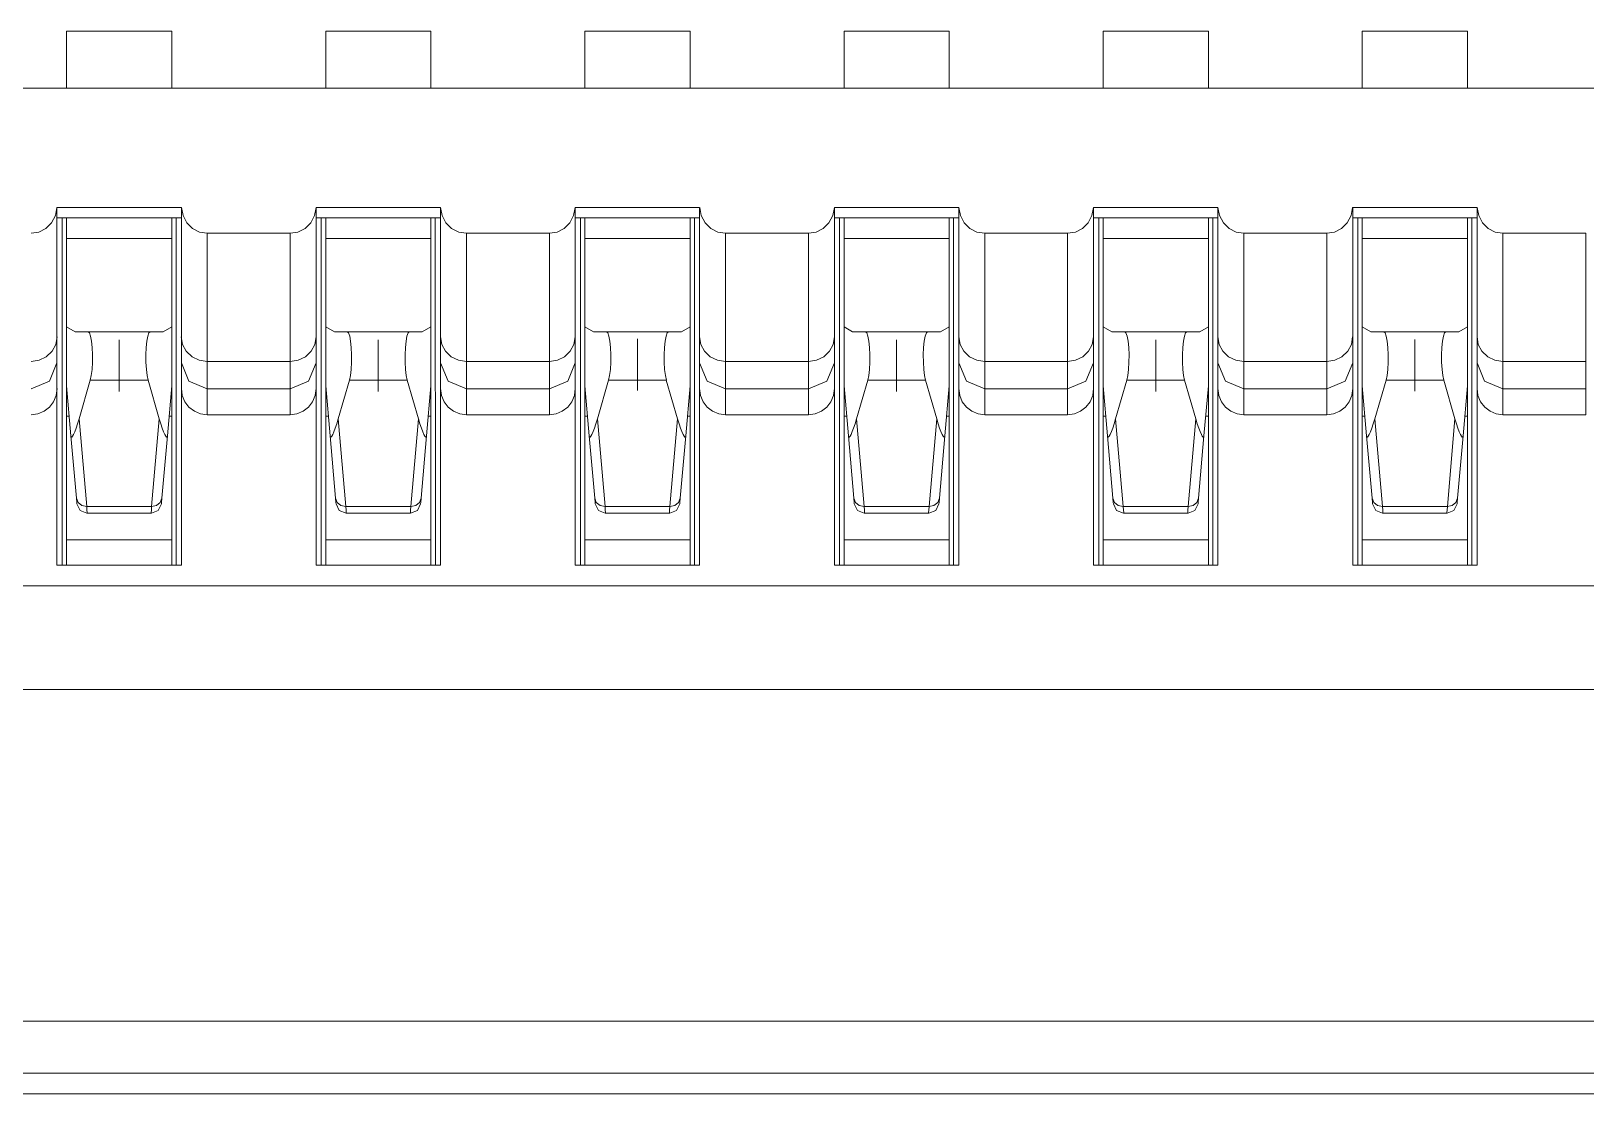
# Model space of a CAD drawing. Extents: x 88 to 882, y -532 to 166.
# Drawn here: x 185.27 to 235.27, y -143.27 to -109.1 of the extents above; entities that cross this region are included whole.
import ezdxf

# ---------------------------------------------------------------- set-up
doc = ezdxf.new("R2010")
doc.units = 0
doc.layers.add('Layer 1', color=7, linetype='BYLAYER', lineweight=5)

msp = doc.modelspace()

# ---------------------------------------------------------------- linework, layer by layer
at = {"layer": 'Layer 1'}
for p, q in [((186.40972, -109.10396), (189.793, -109.104)), ((186.40972, -110.93844), (186.41, -109.104)), ((189.79328, -110.93844), (189.793, -109.104)), ((194.74259, -109.10396), (198.127, -109.104)), ((194.74259, -110.93844), (194.743, -109.104)), ((198.12741, -110.93844), (198.127, -109.104)), ((203.07744, -110.93844), (203.077, -109.104)), ((203.07744, -109.1041), (206.461, -109.104)), ((206.46056, -110.93844), (206.461, -109.104)), ((211.41072, -109.10396), (214.794, -109.104)), ((211.41072, -110.93844), (211.411, -109.104)), ((214.79428, -110.93844), (214.794, -109.104)), ((219.74372, -109.1041), (223.127, -109.104)), ((219.74372, -110.93844), (219.744, -109.104)), ((223.12728, -110.93844), (223.127, -109.104)), ((228.07744, -110.93844), (228.077, -109.104)), ((228.07744, -109.10396), (231.461, -109.104)), ((231.46056, -110.93844), (231.461, -109.104)), ((383.52, -110.93887), (134.352, -110.938)), ((186.101417, -114.770783), (186.049488, -115.030427)), ((190.10318, -114.771445), (186.101, -114.771)), ((186.102, -118.934), (186.102, -114.771)), ((190.10217, -114.77123), (190.102, -118.934)), ((190.154968, -115.030427), (190.103322, -114.770783)), ((194.434582, -114.770783), (194.382935, -115.030427)), ((198.43618, -114.771445), (194.434, -114.771)), ((194.4358, -118.93377), (194.435, -114.771)), ((198.4354, -114.771), (198.435, -118.934)), ((198.488415, -115.030427), (198.436486, -114.770783)), ((202.768026, -114.770783), (202.716097, -115.030427)), ((206.7689, -114.771445), (202.768, -114.771)), ((202.769, -118.93377), (202.769, -114.771)), ((206.769, -114.77123), (206.769, -118.934)), ((206.821577, -115.030427), (206.769649, -114.770783)), ((211.101189, -114.770783), (211.049542, -115.030427)), ((215.10318, -114.771445), (211.101, -114.771)), ((211.102, -118.934), (211.102, -114.771)), ((215.1012, -114.771), (215.102, -118.934)), ((215.15474, -115.030427), (215.103093, -114.770783)), ((219.434353, -114.770783), (219.382707, -115.030427)), ((223.43618, -114.771445), (219.434, -114.771)), ((219.4356, -118.93377), (219.435, -114.771)), ((223.4353, -114.77123), (223.435, -118.934)), ((223.488187, -115.030427), (223.436258, -114.770783)), ((227.767798, -114.770783), (227.716998, -115.030427)), ((231.7689, -114.771445), (227.768, -114.771)), ((227.7688, -118.934), (227.769, -114.771)), ((231.76845, -114.77123), (231.768, -118.934)), ((231.821349, -115.030427), (231.76942, -114.770783)), ((185.744124, -115.448115), (185.518346, -115.563826)), ((185.927286, -115.264671), (185.744124, -115.448115)), ((186.049488, -115.030427), (185.927286, -115.264671)), ((190.1018, -115.104), (186.102, -115.104)), ((186.2685, -115.104), (186.269, -126.272)), ((186.40972, -115.77014), (186.41, -115.104)), ((189.79328, -115.770044), (189.793, -115.104)), ((189.935, -115.104), (189.935, -126.272)), ((190.277452, -115.264671), (190.154968, -115.030427)), ((190.460332, -115.448115), (190.277452, -115.264671)), ((190.686392, -115.563826), (190.460332, -115.448115)), ((194.077571, -115.448115), (193.851511, -115.563826)), ((194.260451, -115.264671), (194.077571, -115.448115)), ((194.382935, -115.030427), (194.260451, -115.264671)), ((198.4354, -115.104), (194.435, -115.104)), ((194.6018, -115.1045), (194.602, -126.272)), ((194.74259, -115.77014), (194.743, -115.104)), ((198.12741, -115.770044), (198.127, -115.104)), ((198.26863, -115.1045), (198.269, -126.272)), ((198.610617, -115.264671), (198.488415, -115.030427)), ((198.793779, -115.448115), (198.610617, -115.264671)), ((199.019839, -115.563826), (198.793779, -115.448115)), ((202.410733, -115.448115), (202.184673, -115.563826)), ((202.593895, -115.264671), (202.410733, -115.448115)), ((202.716097, -115.030427), (202.593895, -115.264671)), ((206.7683, -115.104), (202.769, -115.104)), ((202.9353, -115.1045), (202.935, -126.272)), ((203.07744, -115.77008), (203.077, -115.104)), ((206.46056, -115.770044), (206.461, -115.104)), ((206.6024, -115.1045), (206.602, -126.272)), ((206.944061, -115.264671), (206.821577, -115.030427)), ((207.126941, -115.448115), (206.944061, -115.264671)), ((207.353001, -115.563826), (207.126941, -115.448115)), ((210.743896, -115.448115), (210.518118, -115.563826)), ((210.927058, -115.264671), (210.743896, -115.448115)), ((211.049542, -115.030427), (210.927058, -115.264671)), ((215.102, -115.104), (211.102, -115.104)), ((211.268, -115.1045), (211.269, -126.272)), ((211.41072, -115.77014), (211.411, -115.104)), ((214.79428, -115.770044), (214.794, -115.104)), ((214.93546, -115.1045), (214.935, -126.272)), ((215.277224, -115.264671), (215.15474, -115.030427)), ((215.460104, -115.448115), (215.277224, -115.264671)), ((215.686164, -115.563826), (215.460104, -115.448115)), ((219.077343, -115.448115), (218.851283, -115.563826)), ((219.260223, -115.264671), (219.077343, -115.448115)), ((219.382707, -115.030427), (219.260223, -115.264671)), ((223.435, -115.104), (219.435, -115.104)), ((219.6014, -115.1045), (219.602, -126.272)), ((219.74372, -115.77008), (219.744, -115.104)), ((223.12728, -115.770044), (223.127, -115.104)), ((223.269, -115.1045), (223.268, -126.272)), ((223.610389, -115.264671), (223.488187, -115.030427)), ((223.793551, -115.448115), (223.610389, -115.264671)), ((224.019611, -115.563826), (223.793551, -115.448115)), ((227.410505, -115.448115), (227.184445, -115.563826)), ((227.593667, -115.264671), (227.410505, -115.448115)), ((227.716998, -115.030427), (227.593667, -115.264671)), ((231.7679, -115.104), (227.769, -115.104)), ((227.9349, -115.1045), (227.935, -126.272)), ((228.07744, -115.77014), (228.077, -115.104)), ((231.46056, -115.770044), (231.461, -115.104)), ((231.6017, -115.1045), (231.602, -126.272)), ((231.943833, -115.264671), (231.821349, -115.030427)), ((232.126713, -115.448115), (231.943833, -115.264671)), ((232.352773, -115.563826), (232.126713, -115.448115)), ((185.518346, -115.563826), (185.269144, -115.603337)), ((186.40972, -118.61198), (186.41, -115.77)), ((186.41026, -115.76998), (189.793, -115.77)), ((189.79328, -118.61198), (189.793, -115.77)), ((190.935594, -115.603337), (190.686392, -115.563826)), ((190.93517, -119.72162), (190.935, -115.604)), ((190.93518, -115.603555), (193.602, -115.604)), ((193.6018, -115.60338), (193.602, -119.721)), ((193.851511, -115.563826), (193.602309, -115.603337)), ((194.74259, -118.61198), (194.743, -115.77)), ((194.743146, -115.76998), (198.127, -115.77)), ((198.12741, -118.61198), (198.127, -115.77)), ((199.268759, -115.603337), (199.019839, -115.563826)), ((199.268, -119.721), (199.268, -115.604)), ((199.26818, -115.603555), (201.935, -115.604)), ((201.936, -115.60338), (201.935, -119.721)), ((202.184673, -115.563826), (201.935753, -115.603337)), ((203.07744, -118.61198), (203.077, -115.77)), ((203.077005, -115.7705), (206.461, -115.77)), ((206.46056, -118.61198), (206.461, -115.77)), ((207.602203, -115.603337), (207.353001, -115.563826)), ((207.602, -119.72162), (207.602, -115.604)), ((207.60218, -115.603555), (210.269, -115.604)), ((210.518118, -115.563826), (210.268916, -115.603337)), ((210.269, -115.604), (210.269, -119.721)), ((211.41072, -118.61198), (211.411, -115.77)), ((211.411276, -115.76997), (214.794, -115.77)), ((214.79428, -118.61198), (214.794, -115.77)), ((215.935366, -115.603337), (215.686164, -115.563826)), ((215.935, -119.721), (215.935, -115.604)), ((215.93518, -115.603555), (218.602, -115.604)), ((218.6016, -115.60338), (218.602, -119.721)), ((218.851283, -115.563826), (218.602081, -115.603337)), ((219.74372, -118.61198), (219.744, -115.77)), ((219.744269, -115.76998), (223.127, -115.77)), ((223.12728, -118.61198), (223.127, -115.77)), ((224.268531, -115.603337), (224.019611, -115.563826)), ((224.2683, -119.72162), (224.268, -115.604)), ((224.26818, -115.603555), (226.935, -115.604)), ((226.9348, -115.604), (226.935, -119.721)), ((227.184445, -115.563826), (226.935525, -115.603337)), ((228.07744, -118.61198), (228.077, -115.77)), ((228.077005, -115.7705), (231.461, -115.77)), ((231.46056, -118.61198), (231.461, -115.77)), ((232.601975, -115.603337), (232.352773, -115.563826)), ((232.60145, -119.72162), (232.602, -115.604)), ((232.60218, -115.603555), (235.268, -115.604)), ((235.268, -115.604), (235.268, -119.721)), ((186.061773, -119.176712), (186.102696, -118.934001)), ((186.10183, -119.772199), (186.102, -118.934)), ((186.410294, -118.611956), (186.41, -120.509)), ((186.688, -118.77), (186.410294, -118.611956)), ((187.1044, -118.77006), (186.688, -118.77)), ((187.143749, -118.807257), (187.104238, -118.770568)), ((187.104819, -118.76999), (189.099, -118.77)), ((187.181285, -118.908857), (187.143749, -118.807257)), ((187.2112, -119.069724), (187.181285, -118.908857)), ((189.0225, -118.908857), (188.992585, -119.069724)), ((189.058907, -118.807257), (189.0225, -118.908857)), ((189.098418, -118.770568), (189.058907, -118.807257)), ((189.515294, -118.770514), (189.099, -118.77)), ((189.793, -118.61247), (189.515294, -118.770514)), ((189.793279, -118.61247), (189.793, -120.509)), ((190.099887, -118.93385), (190.140527, -119.176561)), ((190.1024, -118.933801), (190.102, -119.772)), ((194.392661, -119.176557), (194.433301, -118.933846)), ((194.43535, -119.772), (194.435, -118.934)), ((194.743011, -118.611956), (194.743, -120.509)), ((195.021, -118.77), (194.743011, -118.611956)), ((195.437688, -118.76999), (195.021, -118.77)), ((195.47809, -118.807277), (195.437168, -118.770588)), ((195.437549, -118.77052), (197.433, -118.77)), ((195.514497, -118.908877), (195.47809, -118.807277)), ((195.54413, -119.069744), (195.514497, -118.908877)), ((197.355431, -118.908877), (197.325798, -119.069744)), ((197.391838, -118.807277), (197.355431, -118.908877)), ((197.432478, -118.770588), (197.391838, -118.807277)), ((197.848165, -118.770514), (197.433, -118.77)), ((198.127, -118.61247), (197.848165, -118.770514)), ((198.127, -118.61206), (198.127, -120.509)), ((198.433111, -118.933848), (198.474033, -119.176559)), ((198.43517, -118.933801), (198.435, -119.772)), ((202.727756, -119.176711), (202.768678, -118.934)), ((202.7687, -119.772199), (202.769, -118.934)), ((203.07714, -118.611956), (203.077, -120.509)), ((203.354, -118.77), (203.07714, -118.611956)), ((203.771539, -118.76999), (203.354, -118.77)), ((203.772, -118.77054), (205.766, -118.77)), ((203.813165, -118.806553), (203.773371, -118.769864)), ((203.849571, -118.908153), (203.813165, -118.806553)), ((203.879204, -119.06902), (203.849571, -118.908153)), ((204.769, -120.66089), (204.769, -118.993)), ((205.690502, -118.908153), (205.660869, -119.06902)), ((205.726909, -118.806553), (205.690502, -118.908153)), ((205.767831, -118.769864), (205.726909, -118.806553)), ((206.181882, -118.770514), (205.766, -118.77)), ((206.461, -118.61247), (206.181882, -118.770514)), ((206.460548, -118.611956), (206.461, -120.509)), ((206.767204, -118.933845), (206.807844, -119.176556)), ((206.76865, -118.934), (206.769, -119.772)), ((211.0615, -119.176714), (211.102422, -118.934003)), ((211.10235, -119.772), (211.102, -118.934)), ((211.411294, -118.611956), (211.411, -120.509)), ((211.689, -118.77), (211.411294, -118.611956)), ((212.10582, -118.77), (211.689, -118.77)), ((212.144953, -118.806556), (212.105442, -118.769867)), ((212.106, -118.77006), (214.1, -118.77)), ((212.18136, -118.908156), (212.144953, -118.806556)), ((212.211275, -119.069023), (212.18136, -118.908156)), ((214.022576, -118.908156), (213.99266, -119.069023)), ((214.058982, -118.806556), (214.022576, -118.908156)), ((214.099622, -118.769867), (214.058982, -118.806556)), ((214.516294, -118.770514), (214.1, -118.77)), ((214.794, -118.61247), (214.516294, -118.770514)), ((214.79428, -118.61247), (214.794, -120.509)), ((215.102, -118.934), (215.14264, -119.176711)), ((215.102, -118.934), (215.102, -119.772)), ((219.392555, -119.17656), (219.433195, -118.933849)), ((219.43517, -119.772199), (219.435, -118.934)), ((219.744294, -118.611956), (219.744, -120.509)), ((220.022, -118.77), (219.744294, -118.611956)), ((220.438818, -118.76999), (220.022, -118.77)), ((220.438549, -118.77052), (222.433, -118.77)), ((220.478574, -118.806576), (220.438781, -118.769887)), ((220.514981, -118.908176), (220.478574, -118.806576)), ((220.544614, -119.069043), (220.514981, -118.908176)), ((222.355914, -118.908176), (222.326281, -119.069043)), ((222.392321, -118.806576), (222.355914, -118.908176)), ((222.432961, -118.769887), (222.392321, -118.806576)), ((222.849294, -118.770514), (222.433, -118.77)), ((223.127, -118.61247), (222.849294, -118.770514)), ((223.1274, -118.61202), (223.127, -120.509)), ((223.433506, -118.933846), (223.474428, -119.176557)), ((223.4349, -118.934), (223.435, -119.772)), ((227.725577, -119.176558), (227.766499, -118.933847)), ((227.7682, -119.772), (227.769, -118.934)), ((228.077011, -118.611956), (228.077, -120.509)), ((228.355, -118.77), (228.077011, -118.611956)), ((228.771539, -118.76999), (228.355, -118.77)), ((228.7715, -118.77006), (230.766, -118.77)), ((228.811588, -118.807277), (228.771795, -118.770588)), ((228.847995, -118.908877), (228.811588, -118.807277)), ((228.877628, -119.069744), (228.847995, -118.908877)), ((230.688926, -118.908877), (230.659293, -119.069744)), ((230.726462, -118.807277), (230.688926, -118.908877)), ((230.766255, -118.770588), (230.726462, -118.807277)), ((231.183011, -118.770514), (230.766, -118.77)), ((231.461, -118.61247), (231.183011, -118.770514)), ((231.460548, -118.611956), (231.461, -120.509)), ((231.766958, -118.933847), (231.807598, -119.176558)), ((231.76845, -118.933801), (231.768, -119.772)), ((185.758667, -119.571823), (185.942958, -119.396845)), ((185.942958, -119.396845), (186.061773, -119.176712)), ((187.232084, -119.275746), (187.2112, -119.069724)), ((187.243091, -119.50999), (187.232084, -119.275746)), ((188.102, -120.69489), (188.102, -119.027)), ((188.9717, -119.275746), (188.960694, -119.50999)), ((188.992585, -119.069724), (188.9717, -119.275746)), ((190.140527, -119.176561), (190.258496, -119.396694)), ((190.258496, -119.396694), (190.443916, -119.571672)), ((194.089554, -119.571668), (194.273563, -119.39669)), ((194.273563, -119.39669), (194.392661, -119.176557)), ((195.565014, -119.275766), (195.54413, -119.069744)), ((195.576021, -119.51001), (195.565014, -119.275766)), ((196.435, -120.69489), (196.435, -119.027)), ((197.304631, -119.275766), (197.293625, -119.51001)), ((197.325798, -119.069744), (197.304631, -119.275766)), ((198.474033, -119.176559), (198.593131, -119.396692)), ((198.593131, -119.396692), (198.77714, -119.57167)), ((202.424649, -119.571822), (202.609787, -119.396844)), ((202.609787, -119.396844), (202.727756, -119.176711)), ((203.900371, -119.275042), (203.879204, -119.06902)), ((203.911378, -119.509286), (203.900371, -119.275042)), ((205.639985, -119.275042), (205.628978, -119.509286)), ((205.660869, -119.06902), (205.639985, -119.275042)), ((206.807844, -119.176556), (206.926942, -119.396689)), ((206.926942, -119.396689), (207.110951, -119.571667)), ((210.758393, -119.571825), (210.943813, -119.396847)), ((210.943813, -119.396847), (211.0615, -119.176714)), ((212.23216, -119.275045), (212.211275, -119.069023)), ((212.243167, -119.509289), (212.23216, -119.275045)), ((213.102, -120.69489), (213.102, -119.027)), ((213.971776, -119.275045), (213.960769, -119.509289)), ((213.99266, -119.069023), (213.971776, -119.275045)), ((215.14264, -119.176711), (215.261738, -119.396844)), ((215.261738, -119.396844), (215.446029, -119.571822)), ((219.089448, -119.571671), (219.274586, -119.396693)), ((219.274586, -119.396693), (219.392555, -119.17656)), ((220.565498, -119.275065), (220.544614, -119.069043)), ((220.576505, -119.509309), (220.565498, -119.275065)), ((221.435, -120.69207), (221.435, -119.027)), ((222.305114, -119.275065), (222.295236, -119.509309)), ((222.326281, -119.069043), (222.305114, -119.275065)), ((223.474428, -119.176557), (223.593526, -119.39669)), ((223.593526, -119.39669), (223.777535, -119.571668)), ((227.42247, -119.571669), (227.607608, -119.396691)), ((227.607608, -119.396691), (227.725577, -119.176558)), ((228.898795, -119.275766), (228.877628, -119.069744)), ((228.909801, -119.51001), (228.898795, -119.275766)), ((229.769, -120.68389), (229.769, -119.016)), ((230.638408, -119.275766), (230.628531, -119.51001)), ((230.659293, -119.069744), (230.638408, -119.275766)), ((231.807598, -119.176558), (231.926696, -119.396691)), ((231.926696, -119.396691), (232.110705, -119.571669)), ((185.269294, -119.721401), (185.526116, -119.684712)), ((185.526116, -119.684712), (185.758667, -119.571823)), ((186.102, -119.772), (185.857701, -120.360786)), ((186.10183, -120.59891), (186.102, -119.772)), ((187.205556, -120.178856), (187.228698, -119.981301)), ((187.228698, -119.981301), (187.240833, -119.752701)), ((187.240833, -119.752701), (187.243091, -119.50999)), ((188.960694, -119.50999), (188.961823, -119.752701)), ((188.961823, -119.752701), (188.975087, -119.981301)), ((188.975087, -119.981301), (188.998229, -120.178856)), ((190.345473, -120.361231), (190.101598, -119.772445)), ((190.1019, -119.7724), (190.102, -120.599)), ((190.443916, -119.571672), (190.675338, -119.684561)), ((190.675338, -119.684561), (190.933289, -119.72125)), ((190.9348, -120.605), (190.935, -119.721)), ((193.60155, -119.721), (190.935, -119.721)), ((193.599899, -119.721246), (193.856721, -119.684557)), ((193.60155, -119.721), (193.602, -120.605)), ((193.856721, -119.684557), (194.089554, -119.571668)), ((194.435, -119.772), (194.190702, -120.360786)), ((194.4358, -120.59891), (194.435, -119.772)), ((195.538486, -120.178876), (195.56191, -119.981321)), ((195.56191, -119.981321), (195.573763, -119.752721)), ((195.573763, -119.752721), (195.576021, -119.51001)), ((197.293625, -119.51001), (197.294754, -119.752721)), ((197.294754, -119.752721), (197.308018, -119.981321)), ((197.308018, -119.981321), (197.33116, -120.178876)), ((198.678896, -120.361231), (198.434598, -119.772445)), ((198.4354, -119.77189), (198.435, -120.599)), ((198.77714, -119.57167), (199.008562, -119.684559)), ((199.008562, -119.684559), (199.266513, -119.721248)), ((199.26817, -120.604355), (199.268, -119.721)), ((201.93555, -119.721), (199.268, -119.721)), ((201.93555, -119.721), (201.935, -120.605)), ((201.935276, -119.7214), (202.193227, -119.684711)), ((202.193227, -119.684711), (202.424649, -119.571822)), ((202.769, -119.772), (202.524596, -120.360786)), ((202.7693, -120.599), (202.769, -119.772)), ((203.873842, -120.178152), (203.896984, -119.980597)), ((203.896984, -119.980597), (203.90912, -119.751997)), ((203.90912, -119.751997), (203.911378, -119.509286)), ((205.628978, -119.509286), (205.630954, -119.751997)), ((205.630954, -119.751997), (205.643089, -119.980597)), ((205.643089, -119.980597), (205.666231, -120.178152)), ((207.012896, -120.361231), (206.768598, -119.772445)), ((206.769, -119.772), (206.769, -120.599)), ((207.110951, -119.571667), (207.343784, -119.684556)), ((207.343784, -119.684556), (207.600606, -119.721245)), ((207.60228, -120.605), (207.602, -119.721)), ((210.26855, -119.721), (207.602, -119.721)), ((210.26883, -119.721645), (210.269, -120.605)), ((210.26902, -119.721403), (210.526971, -119.684714)), ((210.526971, -119.684714), (210.758393, -119.571825)), ((211.102, -119.772), (210.857701, -120.360786)), ((211.102, -120.59891), (211.102, -119.772)), ((212.205631, -120.178155), (212.228773, -119.9806)), ((212.228773, -119.9806), (212.242038, -119.752)), ((212.242038, -119.752), (212.243167, -119.509289)), ((213.960769, -119.509289), (213.963027, -119.752)), ((213.963027, -119.752), (213.975162, -119.9806)), ((213.975162, -119.9806), (213.998305, -120.178155)), ((215.1012, -119.772), (215.102, -120.599)), ((215.345897, -120.361231), (215.101598, -119.772445)), ((215.446029, -119.571822), (215.67858, -119.684711)), ((215.67858, -119.684711), (215.935402, -119.7214)), ((215.9347, -120.605), (215.935, -119.721)), ((218.60155, -119.721), (215.935, -119.721)), ((218.599793, -119.721248), (218.857744, -119.68456)), ((218.60172, -119.721), (218.602, -120.605)), ((218.857744, -119.68456), (219.089448, -119.571671)), ((219.435, -119.772), (219.190702, -120.360786)), ((219.4356, -120.598801), (219.435, -119.772)), ((220.539252, -120.178175), (220.562394, -119.98062)), ((220.562394, -119.98062), (220.575376, -119.75202)), ((220.575376, -119.75202), (220.576505, -119.509309)), ((222.295236, -119.509309), (222.296365, -119.75202)), ((222.296365, -119.75202), (222.308501, -119.98062)), ((222.308501, -119.98062), (222.331643, -120.178175)), ((223.4344, -119.77189), (223.435, -120.599)), ((223.678896, -120.361231), (223.434598, -119.772445)), ((223.777535, -119.571668), (224.010086, -119.684557)), ((224.010086, -119.684557), (224.266908, -119.721246)), ((224.2684, -120.604355), (224.268, -119.721)), ((226.93555, -119.721), (224.268, -119.721)), ((226.933097, -119.721247), (227.191048, -119.684558)), ((226.93555, -119.721), (226.935, -120.605)), ((227.191048, -119.684558), (227.42247, -119.571669)), ((227.769, -119.772), (227.525019, -120.360786)), ((227.76845, -120.59891), (227.769, -119.772)), ((228.872266, -120.178876), (228.895408, -119.981321)), ((228.895408, -119.981321), (228.908673, -119.752721)), ((228.908673, -119.752721), (228.909801, -119.51001)), ((230.628531, -119.51001), (230.629377, -119.752721)), ((230.629377, -119.752721), (230.641513, -119.981321)), ((230.641513, -119.981321), (230.664655, -120.178876)), ((231.7687, -119.77209), (231.768, -120.599)), ((232.012896, -120.361231), (231.768598, -119.772445)), ((232.110705, -119.571669), (232.343538, -119.684558)), ((232.343538, -119.684558), (232.60036, -119.721247)), ((232.60145, -120.604355), (232.602, -119.721)), ((235.26855, -119.721), (232.602, -119.721)), ((235.26817, -119.721645), (235.268, -120.605)), ((185.857701, -120.360786), (185.268598, -120.604555)), ((187.173975, -120.32838), (186.812449, -121.57016)), ((187.173665, -120.328434), (187.205556, -120.178856)), ((187.1738, -120.32803), (189.03, -120.328)), ((188.998229, -120.178856), (189.03012, -120.328434)), ((189.392229, -121.56964), (189.030703, -120.32786)), ((190.935, -120.605), (190.345473, -120.361231)), ((194.190702, -120.360786), (193.601598, -120.604555)), ((195.506975, -120.32838), (195.145449, -121.57016)), ((195.506595, -120.328454), (195.538486, -120.178876)), ((195.507, -120.32803), (197.363, -120.328)), ((197.33116, -120.178876), (197.363051, -120.328454)), ((197.725382, -121.56964), (197.363573, -120.32786)), ((199.268, -120.605), (198.678896, -120.361231)), ((202.524596, -120.360786), (201.935598, -120.604555)), ((203.840128, -120.32838), (203.478319, -121.57016)), ((203.841, -120.32787), (205.697, -120.328)), ((203.841951, -120.32773), (203.873842, -120.178152)), ((205.666231, -120.178152), (205.698405, -120.32773)), ((206.0581, -121.56964), (205.696574, -120.32786)), ((207.602, -120.605), (207.012896, -120.361231)), ((210.857701, -120.360786), (210.268598, -120.604555)), ((212.173846, -120.32838), (211.81232, -121.57016)), ((212.17374, -120.327733), (212.205631, -120.178155)), ((212.174, -120.32803), (214.03, -120.328)), ((213.998305, -120.178155), (214.030196, -120.327733)), ((214.3921, -121.56964), (214.030574, -120.32786)), ((215.935, -120.605), (215.345897, -120.361231)), ((219.190702, -120.360786), (218.601598, -120.604555)), ((220.506846, -120.32838), (220.14532, -121.57016)), ((220.5069, -120.32803), (222.363, -120.328)), ((220.507079, -120.327753), (220.539252, -120.178175)), ((222.331643, -120.178175), (222.363534, -120.327753)), ((222.725382, -121.56964), (222.363573, -120.32786)), ((224.268, -120.605), (223.678896, -120.361231)), ((227.525019, -120.360786), (226.935598, -120.604555)), ((228.840128, -120.32838), (228.478319, -121.57016)), ((228.84, -120.32803), (230.697, -120.328)), ((228.840375, -120.328454), (228.872266, -120.178876)), ((230.664655, -120.178876), (230.696828, -120.328454)), ((231.0581, -121.56964), (230.696574, -120.32786)), ((232.602, -120.605), (232.012896, -120.361231)), ((185.990632, -121.019173), (186.07417, -120.815973)), ((186.07417, -120.815973), (186.102957, -120.598662)), ((186.1021, -126.27166), (186.102, -120.599)), ((186.41, -120.509), (186.551111, -122.11202)), ((186.410051, -121.479), (186.41, -120.509)), ((189.653567, -122.1115), (189.793549, -120.50848)), ((189.793, -121.479), (189.793, -120.509)), ((190.10148, -126.27166), (190.102, -120.599)), ((190.102446, -120.598663), (190.130951, -120.815974)), ((190.130951, -120.815974), (190.213642, -121.019174)), ((190.935, -120.605), (193.602, -120.605)), ((190.9356, -121.43691), (190.935, -120.605)), ((193.6018, -120.604445), (193.602, -121.437)), ((194.323801, -121.019173), (194.407621, -120.815973)), ((194.407621, -120.815973), (194.436125, -120.598662)), ((194.4351, -126.27166), (194.435, -120.599)), ((194.743, -120.509), (194.884111, -122.11202)), ((194.743051, -121.479), (194.743, -120.509)), ((197.986437, -122.1115), (198.127548, -120.50848)), ((198.127, -121.479), (198.127, -120.509)), ((198.43517, -126.27166), (198.435, -120.599)), ((198.436402, -120.598663), (198.465189, -120.815974)), ((198.465189, -120.815974), (198.54788, -121.019174)), ((199.2688, -121.437555), (199.268, -120.605)), ((199.2688, -120.605), (201.935, -120.605)), ((201.9356, -120.605), (201.935, -121.437)), ((202.657951, -121.019173), (202.740642, -120.815973)), ((202.740642, -120.815973), (202.769429, -120.598662)), ((202.7688, -126.27166), (202.769, -120.599)), ((203.077, -120.509), (203.217264, -122.11202)), ((203.07718, -121.479), (203.077, -120.509)), ((206.319438, -122.1115), (206.460549, -120.50848)), ((206.461, -121.479), (206.461, -120.509)), ((206.76848, -126.27166), (206.769, -120.599)), ((206.768573, -120.598662), (206.797077, -120.815973)), ((206.797077, -120.815973), (206.879768, -121.019173)), ((207.6018, -121.437), (207.602, -120.605)), ((207.6021, -120.605), (210.269, -120.605)), ((210.269, -120.604445), (210.269, -121.437)), ((210.990836, -121.019174), (211.073527, -120.815974)), ((211.073527, -120.815974), (211.102313, -120.598663)), ((211.10217, -126.27166), (211.102, -120.599)), ((211.411, -120.509), (211.550982, -122.11202)), ((211.411051, -121.479), (211.411, -120.509)), ((214.653438, -122.1115), (214.794549, -120.50848)), ((214.794, -121.479), (214.794, -120.509)), ((215.10148, -126.27166), (215.102, -120.599)), ((215.102527, -120.598663), (215.131031, -120.815974)), ((215.131031, -120.815974), (215.213722, -121.019174)), ((215.9347, -120.605), (218.602, -120.605)), ((215.93545, -121.437), (215.935, -120.605)), ((218.6022, -120.604445), (218.602, -121.437)), ((219.324677, -121.019173), (219.407368, -120.815973)), ((219.407368, -120.815973), (219.435872, -120.598662)), ((219.43535, -126.27166), (219.435, -120.599)), ((219.744, -120.509), (219.883982, -122.11202)), ((219.744051, -121.479), (219.744, -120.509)), ((222.986437, -122.1115), (223.127548, -120.50848)), ((223.127, -121.479), (223.127, -120.509)), ((223.4353, -126.27166), (223.435, -120.599)), ((223.435942, -120.598662), (223.464729, -120.815973)), ((223.464729, -120.815973), (223.548549, -121.019173)), ((224.2685, -121.437555), (224.268, -120.605)), ((224.2687, -120.605), (226.935, -120.605)), ((226.93545, -120.604445), (226.935, -121.437)), ((227.657846, -121.019173), (227.740537, -120.815973)), ((227.740537, -120.815973), (227.769324, -120.598662)), ((227.769, -126.27166), (227.769, -120.599)), ((228.077, -120.509), (228.217264, -122.11202)), ((228.077051, -121.479), (228.077, -120.509)), ((231.319438, -122.1115), (231.460549, -120.50848)), ((231.461, -121.479), (231.461, -120.509)), ((231.76865, -126.27166), (231.768, -120.599)), ((231.768566, -120.598663), (231.797071, -120.815974)), ((231.797071, -120.815974), (231.88089, -121.019174)), ((232.60145, -120.605), (235.268, -120.605)), ((232.6016, -121.437555), (232.602, -120.605)), ((235.269, -120.605), (235.268, -121.437)), ((185.269555, -121.436861), (185.484608, -121.408639)), ((185.484608, -121.408639), (185.686115, -121.323972)), ((185.686115, -121.323972), (185.85827, -121.191328)), ((185.85827, -121.191328), (185.990632, -121.019173)), ((186.409496, -121.47898), (186.495, -121.479)), ((186.4098, -125.45551), (186.41, -121.479)), ((189.70833, -121.479844), (189.793, -121.479)), ((189.79328, -125.45551), (189.793, -121.479)), ((190.213642, -121.019174), (190.346004, -121.191329)), ((190.346004, -121.191329), (190.519006, -121.323973)), ((190.519006, -121.323973), (190.719666, -121.40864)), ((190.719666, -121.40864), (190.935848, -121.436862)), ((190.93545, -121.437), (193.602, -121.437)), ((193.602724, -121.436861), (193.817777, -121.408639)), ((193.817777, -121.408639), (194.019566, -121.323972)), ((194.019566, -121.323972), (194.191439, -121.191328)), ((194.191439, -121.191328), (194.323801, -121.019173)), ((194.743, -125.456), (194.743, -121.479)), ((194.743085, -121.47898), (194.828, -121.479)), ((198.04161, -121.479844), (198.127, -121.479)), ((198.12741, -125.45551), (198.127, -121.479)), ((198.54788, -121.019174), (198.681089, -121.191329)), ((198.681089, -121.191329), (198.853244, -121.323973)), ((198.853244, -121.323973), (199.053904, -121.408639)), ((199.053904, -121.408639), (199.269804, -121.436861)), ((199.269, -121.437199), (201.935, -121.437)), ((201.936027, -121.436861), (202.151927, -121.408639)), ((202.151927, -121.408639), (202.352587, -121.323972)), ((202.352587, -121.323972), (202.52446, -121.191328)), ((202.52446, -121.191328), (202.657951, -121.019173)), ((203.0772, -125.4563), (203.077, -121.479)), ((203.07744, -121.479844), (203.161, -121.479)), ((206.37582, -121.47898), (206.461, -121.479)), ((206.46056, -125.45551), (206.461, -121.479)), ((206.879768, -121.019173), (207.013259, -121.191328)), ((207.013259, -121.191328), (207.185132, -121.323972)), ((207.185132, -121.323972), (207.385792, -121.408639)), ((207.385792, -121.408639), (207.601974, -121.436861)), ((207.602, -121.437), (210.269, -121.437)), ((210.268912, -121.436861), (210.485094, -121.408639)), ((210.485094, -121.408639), (210.685472, -121.323973)), ((210.685472, -121.323973), (210.857627, -121.191329)), ((210.857627, -121.191329), (210.990836, -121.019174)), ((211.410496, -121.47898), (211.496, -121.479)), ((211.411, -125.45551), (211.411, -121.479)), ((214.70933, -121.479844), (214.794, -121.479)), ((214.79428, -125.45551), (214.794, -121.479)), ((215.213722, -121.019174), (215.347213, -121.191329)), ((215.347213, -121.191329), (215.519086, -121.323973)), ((215.519086, -121.323973), (215.719746, -121.408639)), ((215.719746, -121.408639), (215.935928, -121.436861)), ((215.935, -121.437), (218.602, -121.437)), ((218.602471, -121.43686), (218.818653, -121.408638)), ((218.818653, -121.408638), (219.019313, -121.323972)), ((219.019313, -121.323972), (219.192315, -121.191328)), ((219.192315, -121.191328), (219.324677, -121.019173)), ((219.7441, -125.45551), (219.744, -121.479)), ((219.744214, -121.47898), (219.829, -121.479)), ((223.04261, -121.479844), (223.127, -121.479)), ((223.12728, -125.45551), (223.127, -121.479)), ((223.548549, -121.019173), (223.680629, -121.191328)), ((223.680629, -121.191328), (223.852784, -121.323972)), ((223.852784, -121.323972), (224.054573, -121.408639)), ((224.054573, -121.408639), (224.269344, -121.436861)), ((224.2682, -121.437), (226.935, -121.437)), ((226.935922, -121.436861), (227.151822, -121.408638)), ((227.151822, -121.408638), (227.352482, -121.323972)), ((227.352482, -121.323972), (227.525484, -121.191328)), ((227.525484, -121.191328), (227.657846, -121.019173)), ((228.0769, -125.45551), (228.077, -121.479)), ((228.07744, -121.479844), (228.162, -121.479)), ((231.37582, -121.47898), (231.461, -121.479)), ((231.46056, -125.45551), (231.461, -121.479)), ((231.88089, -121.019174), (232.013252, -121.191329)), ((232.013252, -121.191329), (232.185125, -121.323973)), ((232.185125, -121.323973), (232.386914, -121.408639)), ((232.386914, -121.408639), (232.601967, -121.436861)), ((232.601, -121.43711), (235.268, -121.437)), ((186.674133, -121.982258), (186.635751, -122.072569)), ((186.718442, -121.866547), (186.674133, -121.982258)), ((186.764726, -121.728258), (186.718442, -121.866547)), ((186.81214, -121.570214), (186.764726, -121.728258)), ((187.058962, -124.38353), (186.812018, -121.56978)), ((189.391526, -121.56978), (189.144582, -124.38353)), ((189.439058, -121.728258), (189.391645, -121.570214)), ((189.485342, -121.866547), (189.439058, -121.728258)), ((189.528522, -121.982258), (189.485342, -121.866547)), ((189.566904, -122.072569), (189.528522, -121.982258)), ((195.008473, -121.982272), (194.968679, -122.072583)), ((195.05137, -121.866561), (195.008473, -121.982272)), ((195.097655, -121.728272), (195.05137, -121.866561)), ((195.145068, -121.570228), (195.097655, -121.728272)), ((195.391965, -124.38353), (195.145021, -121.56978)), ((197.724809, -121.56978), (197.477865, -124.38353)), ((197.772271, -121.728272), (197.724858, -121.570228)), ((197.818556, -121.866561), (197.772271, -121.728272)), ((197.861454, -121.982272), (197.818556, -121.866561)), ((197.900118, -122.072583), (197.861454, -121.982272)), ((203.343546, -121.981548), (203.303752, -122.071859)), ((203.386443, -121.865837), (203.343546, -121.981548)), ((203.432728, -121.727548), (203.386443, -121.865837)), ((203.480141, -121.569504), (203.432728, -121.727548)), ((203.725682, -124.38353), (203.478738, -121.56978)), ((206.058526, -121.56978), (205.811582, -124.38353)), ((206.107344, -121.727548), (206.059931, -121.569504)), ((206.153629, -121.865837), (206.107344, -121.727548)), ((206.196526, -121.981548), (206.153629, -121.865837)), ((206.23632, -122.071859), (206.196526, -121.981548)), ((211.675338, -121.981557), (211.636956, -122.071868)), ((211.718518, -121.865846), (211.675338, -121.981557)), ((211.764802, -121.727557), (211.718518, -121.865846)), ((211.812216, -121.569513), (211.764802, -121.727557)), ((212.058962, -124.38353), (211.812018, -121.56978)), ((214.391526, -121.56978), (214.144582, -124.38353)), ((214.439134, -121.727557), (214.39172, -121.569513)), ((214.485418, -121.865846), (214.439134, -121.727557)), ((214.528598, -121.981557), (214.485418, -121.865846)), ((214.568109, -122.071868), (214.528598, -121.981557)), ((220.008957, -121.981571), (219.970292, -122.071882)), ((220.051854, -121.86586), (220.008957, -121.981571)), ((220.098139, -121.727571), (220.051854, -121.86586)), ((220.145552, -121.569527), (220.098139, -121.727571)), ((220.391965, -124.38353), (220.145021, -121.56978)), ((222.724809, -121.56978), (222.477865, -124.38353)), ((222.772755, -121.727571), (222.725342, -121.569527)), ((222.81904, -121.86586), (222.772755, -121.727571)), ((222.863066, -121.981571), (222.81904, -121.86586)), ((222.901731, -122.071882), (222.863066, -121.981571)), ((228.341969, -121.982272), (228.303305, -122.072583)), ((228.384867, -121.866561), (228.341969, -121.982272)), ((228.431151, -121.728272), (228.384867, -121.866561)), ((228.478565, -121.570228), (228.431151, -121.728272)), ((228.725681, -124.38353), (228.478737, -121.56978)), ((231.058526, -121.56978), (230.812711, -124.38353)), ((231.105768, -121.728272), (231.058355, -121.570228)), ((231.152052, -121.866561), (231.105768, -121.728272)), ((231.196079, -121.982272), (231.152052, -121.866561)), ((231.234743, -122.072583), (231.196079, -121.982272)), ((186.559551, -122.151591), (186.550802, -122.11208)), ((186.55138, -122.11151), (186.72664, -124.12375)), ((186.577331, -122.157236), (186.559551, -122.151591)), ((186.603578, -122.131836), (186.577331, -122.157236)), ((186.635751, -122.072569), (186.603578, -122.131836)), ((189.4783, -124.12375), (189.65356, -122.11151)), ((189.600207, -122.131836), (189.566904, -122.072569)), ((189.626453, -122.157236), (189.600207, -122.131836)), ((189.644233, -122.151591), (189.626453, -122.157236)), ((189.652982, -122.11208), (189.644233, -122.151591)), ((194.892479, -122.151605), (194.883731, -122.112094)), ((194.884257, -122.11151), (195.059517, -124.12375)), ((194.910259, -122.15725), (194.892479, -122.151605)), ((194.936788, -122.13185), (194.910259, -122.15725)), ((194.968679, -122.072583), (194.936788, -122.13185)), ((197.811177, -124.12375), (197.986437, -122.11151)), ((197.933138, -122.13185), (197.900118, -122.072583)), ((197.959667, -122.15725), (197.933138, -122.13185)), ((197.977165, -122.151605), (197.959667, -122.15725)), ((197.985914, -122.112094), (197.977165, -122.151605)), ((203.217269, -122.11203), (203.392529, -124.12427)), ((203.227834, -122.150881), (203.219086, -122.11137)), ((203.245332, -122.156526), (203.227834, -122.150881)), ((203.271861, -122.131126), (203.245332, -122.156526)), ((203.303752, -122.071859), (203.271861, -122.131126)), ((206.144189, -124.12427), (206.319449, -122.11203)), ((206.268211, -122.131126), (206.23632, -122.071859)), ((206.29474, -122.156526), (206.268211, -122.131126)), ((206.312237, -122.150881), (206.29474, -122.156526)), ((206.321269, -122.11137), (206.312237, -122.150881)), ((211.559627, -122.15089), (211.550878, -122.111379)), ((211.551258, -122.1115), (211.727647, -124.12374)), ((211.577407, -122.156535), (211.559627, -122.15089)), ((211.603654, -122.131135), (211.577407, -122.156535)), ((211.636956, -122.071868), (211.603654, -122.131135)), ((214.478178, -124.12374), (214.653438, -122.1115)), ((214.600283, -122.131135), (214.568109, -122.071868)), ((214.626529, -122.156535), (214.600283, -122.131135)), ((214.644309, -122.15089), (214.626529, -122.156535)), ((214.653058, -122.111379), (214.644309, -122.15089)), ((219.892963, -122.150904), (219.884215, -122.111393)), ((219.88425, -122.11151), (220.060639, -124.12375)), ((219.910743, -122.156549), (219.892963, -122.150904)), ((219.937272, -122.131149), (219.910743, -122.156549)), ((219.970292, -122.071882), (219.937272, -122.131149)), ((222.811179, -124.12375), (222.986439, -122.11151)), ((222.933622, -122.131149), (222.901731, -122.071882)), ((222.960151, -122.156549), (222.933622, -122.131149)), ((222.977649, -122.150904), (222.960151, -122.156549)), ((222.986398, -122.111393), (222.977649, -122.150904)), ((228.217269, -122.11203), (228.393658, -124.12427)), ((228.226258, -122.151605), (228.217509, -122.112094)), ((228.244885, -122.15725), (228.226258, -122.151605)), ((228.270285, -122.13185), (228.244885, -122.15725)), ((228.303305, -122.072583), (228.270285, -122.13185)), ((231.144189, -124.12427), (231.319449, -122.11203)), ((231.267763, -122.13185), (231.234743, -122.072583)), ((231.293163, -122.15725), (231.267763, -122.13185)), ((231.310661, -122.151605), (231.293163, -122.15725)), ((231.319692, -122.112094), (231.310661, -122.151605)), ((186.777722, -124.256554), (186.724947, -124.12391)), ((186.72606, -124.124324), (186.738196, -124.256968)), ((186.738196, -124.256968), (186.741582, -124.299301)), ((186.84423, -124.512983), (186.741396, -124.2992)), ((186.897949, -124.35251), (186.777722, -124.256554)), ((187.057969, -124.383554), (186.897949, -124.35251)), ((187.066558, -124.5048), (187.058938, -124.383445)), ((187.058962, -124.38353), (189.145, -124.384)), ((189.144558, -124.383445), (189.136938, -124.5048)), ((189.303605, -124.35251), (189.143585, -124.383554)), ((189.423549, -124.256554), (189.303605, -124.35251)), ((189.462, -124.299), (189.358037, -124.513842)), ((189.476607, -124.12391), (189.423549, -124.256554)), ((189.461072, -124.299301), (189.465588, -124.256968)), ((189.465588, -124.256968), (189.477723, -124.124324)), ((195.111867, -124.256554), (195.058809, -124.12391)), ((195.058991, -124.124344), (195.071127, -124.256988)), ((195.071127, -124.256988), (195.074513, -124.299321)), ((195.178513, -124.512983), (195.075114, -124.2992)), ((195.232094, -124.35251), (195.111867, -124.256554)), ((195.391832, -124.383554), (195.232094, -124.35251)), ((195.391965, -124.38353), (197.478, -124.384)), ((195.399987, -124.5048), (195.392367, -124.383445)), ((197.478267, -124.383445), (197.470364, -124.5048)), ((197.63747, -124.35251), (197.477732, -124.383554)), ((197.757697, -124.256554), (197.63747, -124.35251)), ((197.796, -124.299), (197.692319, -124.513842)), ((197.810472, -124.12391), (197.757697, -124.256554)), ((197.795413, -124.299321), (197.798518, -124.256988)), ((197.798518, -124.256988), (197.810653, -124.124344)), ((203.445912, -124.256304), (203.393137, -124.12366)), ((203.394348, -124.123613), (203.406483, -124.256257)), ((203.406483, -124.256257), (203.409588, -124.29859)), ((203.511513, -124.512983), (203.408114, -124.2992)), ((203.566139, -124.35226), (203.445912, -124.256304)), ((203.725877, -124.383304), (203.566139, -124.35226)), ((203.725682, -124.38353), (205.812, -124.384)), ((203.733887, -124.5048), (203.725984, -124.383445)), ((205.811889, -124.383445), (205.804269, -124.5048)), ((205.971515, -124.35226), (205.811777, -124.383304)), ((206.091742, -124.256304), (205.971515, -124.35226)), ((206.129, -124.299), (206.025319, -124.513842)), ((206.1448, -124.12366), (206.091742, -124.256304)), ((206.130486, -124.29859), (206.133872, -124.256257)), ((206.133872, -124.256257), (206.146008, -124.123613)), ((211.77756, -124.256554), (211.725913, -124.12391)), ((211.727258, -124.123626), (211.738265, -124.25627)), ((211.738265, -124.25627), (211.741651, -124.298603)), ((211.844654, -124.512983), (211.741396, -124.2992)), ((211.897787, -124.35251), (211.77756, -124.256554)), ((212.057807, -124.383554), (211.897787, -124.35251)), ((212.066365, -124.5048), (212.058745, -124.383445)), ((212.058962, -124.38353), (214.145, -124.384)), ((214.144364, -124.383445), (214.136744, -124.5048)), ((214.303447, -124.35251), (214.143427, -124.383554)), ((214.423391, -124.256554), (214.303447, -124.35251)), ((214.462, -124.299), (214.35846, -124.513842)), ((214.476449, -124.12391), (214.423391, -124.256554)), ((214.462276, -124.298603), (214.465663, -124.25627)), ((214.465663, -124.25627), (214.477798, -124.123626)), ((220.111867, -124.256554), (220.059938, -124.12391)), ((220.060604, -124.123643), (220.071611, -124.256287)), ((220.071611, -124.256287), (220.076126, -124.29862)), ((220.178654, -124.512983), (220.076242, -124.2992)), ((220.232094, -124.35251), (220.111867, -124.256554)), ((220.391832, -124.383554), (220.232094, -124.35251)), ((220.391965, -124.38353), (222.478, -124.384)), ((220.400257, -124.5048), (220.392637, -124.383445)), ((222.478537, -124.383445), (222.470635, -124.5048)), ((222.637476, -124.35251), (222.477738, -124.383554)), ((222.757703, -124.256554), (222.637476, -124.35251)), ((222.796, -124.299), (222.692319, -124.513842)), ((222.810478, -124.12391), (222.757703, -124.256554)), ((222.795896, -124.29862), (222.799001, -124.256287)), ((222.799001, -124.256287), (222.811136, -124.123643)), ((228.444846, -124.256554), (228.3932, -124.12391)), ((228.393891, -124.124337), (228.404898, -124.256981)), ((228.404898, -124.256981), (228.409131, -124.299314)), ((228.511654, -124.512983), (228.409242, -124.2992)), ((228.565073, -124.35251), (228.444846, -124.256554)), ((228.724811, -124.383554), (228.565073, -124.35251)), ((228.725681, -124.38353), (230.812, -124.384)), ((228.733637, -124.5048), (228.725735, -124.383445)), ((230.812769, -124.383445), (230.80402, -124.5048)), ((230.97045, -124.35251), (230.811841, -124.383554)), ((231.090677, -124.256554), (230.97045, -124.35251)), ((231.129, -124.299), (231.025319, -124.513842)), ((231.143735, -124.12391), (231.090677, -124.256554)), ((231.128909, -124.299314), (231.132296, -124.256981)), ((231.132296, -124.256981), (231.144431, -124.124337)), ((187.062, -124.604), (186.84423, -124.512983)), ((187.07192, -124.581), (187.066558, -124.5048)), ((187.073049, -124.6064), (187.07192, -124.581)), ((189.129496, -124.60637), (187.073, -124.606)), ((189.131294, -124.581), (189.129318, -124.6064)), ((189.136938, -124.5048), (189.131294, -124.581)), ((189.358037, -124.513842), (189.139138, -124.6038)), ((195.396, -124.604), (195.178513, -124.512983)), ((195.405631, -124.581), (195.399987, -124.5048)), ((195.407889, -124.6064), (195.405631, -124.581)), ((197.462367, -124.60637), (195.408, -124.606)), ((197.465002, -124.581), (197.462744, -124.6064)), ((197.470364, -124.5048), (197.465002, -124.581)), ((197.692319, -124.513842), (197.472856, -124.6038)), ((203.729, -124.604), (203.511513, -124.512983)), ((203.739249, -124.581), (203.733887, -124.5048)), ((203.741507, -124.6064), (203.739249, -124.581)), ((205.796085, -124.60637), (203.741, -124.606)), ((205.798624, -124.581), (205.796367, -124.6064)), ((205.804269, -124.5048), (205.798624, -124.581)), ((206.025319, -124.513842), (205.805856, -124.6038)), ((212.062, -124.604), (211.844654, -124.512983)), ((212.072009, -124.581), (212.066365, -124.5048)), ((212.073984, -124.6064), (212.072009, -124.581)), ((214.129367, -124.60637), (212.074, -124.606)), ((214.1311, -124.581), (214.129124, -124.6064)), ((214.136744, -124.5048), (214.1311, -124.581)), ((214.35846, -124.513842), (214.139138, -124.6038)), ((220.396, -124.604), (220.178654, -124.512983)), ((220.405901, -124.581), (220.400257, -124.5048)), ((220.408159, -124.6064), (220.405901, -124.581)), ((222.462367, -124.60637), (220.408, -124.606)), ((222.465272, -124.581), (222.463015, -124.6064)), ((222.470635, -124.5048), (222.465272, -124.581)), ((222.692319, -124.513842), (222.472856, -124.6038)), ((228.729, -124.604), (228.511654, -124.512983)), ((228.738999, -124.581), (228.733637, -124.5048)), ((228.741257, -124.6064), (228.738999, -124.581)), ((230.797214, -124.60637), (228.741, -124.606)), ((230.798376, -124.581), (230.797247, -124.6064)), ((230.80402, -124.5048), (230.798376, -124.581)), ((231.025319, -124.513842), (230.805856, -124.6038)), ((186.40972, -126.27197), (186.41, -125.456)), ((186.40999, -125.45644), (189.793, -125.456)), ((189.79328, -126.271622), (189.793, -125.456)), ((194.74259, -126.27197), (194.743, -125.456)), ((194.7427, -125.45644), (198.127, -125.456)), ((198.12741, -126.271622), (198.127, -125.456)), ((203.077, -126.27197), (203.077, -125.456)), ((203.07783, -125.45644), (206.461, -125.456)), ((206.46056, -126.271622), (206.461, -125.456)), ((211.41072, -126.27197), (211.411, -125.456)), ((211.41112, -125.45644), (214.794, -125.456)), ((214.79428, -126.271622), (214.794, -125.456)), ((219.74372, -126.27197), (219.744, -125.456)), ((219.74383, -125.45644), (223.127, -125.456)), ((223.12728, -126.271622), (223.127, -125.456)), ((228.0767, -125.45644), (231.461, -125.456)), ((228.077, -126.27197), (228.077, -125.456)), ((231.46056, -126.271622), (231.461, -125.456)), ((190.10148, -126.272), (186.102, -126.272)), ((198.4352, -126.272), (194.435, -126.272)), ((206.76848, -126.272), (202.769, -126.272)), ((215.10148, -126.272), (211.102, -126.272)), ((223.4352, -126.272), (219.435, -126.272)), ((231.76848, -126.272), (227.769, -126.272)), ((392.351, -126.938), (125.518, -126.938)), ((123.518, -130.271), (394.352, -130.271)), ((425.6023, -140.9386), (92.2691, -140.939)), ((88.935, -142.6041), (428.935, -142.604)), ((392.6019, -143.273), (125.269, -143.273))]:
    msp.add_line(p, q, dxfattribs=at)

doc.saveas('drawing.dxf')
